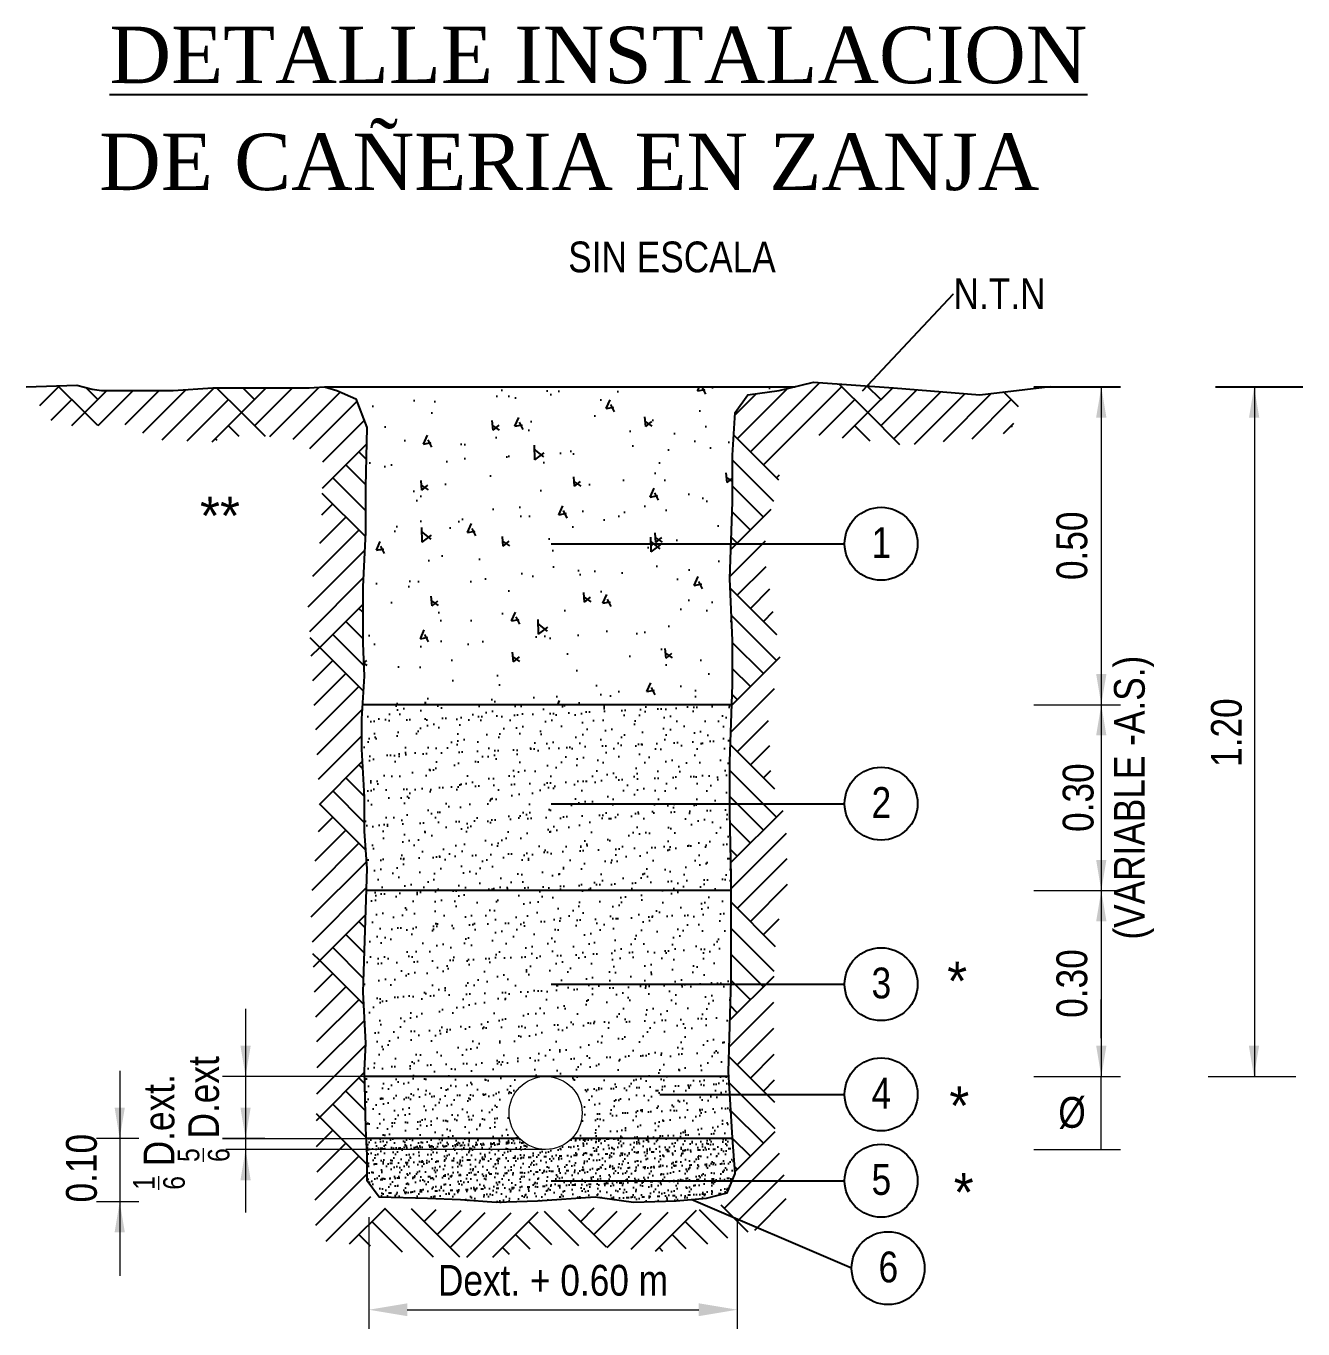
# Model space of a CAD drawing. Header units: metres. Extents: x 244933 to 246143, y 6126180 to 6128142.
# Drawn here: x 244942.8 to 245059.5, y 6126359.8 to 6126479 of the extents above; entities that cross this region are included whole.
import ezdxf

# ---------------------------------------------------------------- set-up
doc = ezdxf.new("R2010")
doc.units = ezdxf.units.M
doc.header["$LTSCALE"] = 2
doc.header["$MEASUREMENT"] = 0
doc.layers.get('0').update_dxf_attribs({"linetype": 'CONTINUOUS'})
for name, color, linetype, lineweight in [('ALC', 1, 'CONTINUOUS', 0), ('AP-ASB0250', 190, 'CONTINUOUS', 40), ('Viviendas', 8, 'CONTINUOUS', 20)]:
    doc.layers.add(name, color=color, linetype=linetype, lineweight=lineweight)
doc.styles.add('2', font='ARIALN.TTF', dxfattribs={"height": 0.002})
doc.styles.add('4', font='dutchi.ttf', dxfattribs={"height": 0.004})
doc.styles.add('WMF-Arial Narrow0', font='ARIALN.TTF')
doc.dimstyles.new('STANDARD$7', dxfattribs={"dimtxt": 0.002, "dimasz": 0.002, "dimexe": 0.001, "dimexo": 0.004, "dimgap": 0.001, "dimtad": 0, "dimzin": 0, "dimdsep": 46, "dimtxsty": '2', "dimcen": 0, "dimclrd": 256, "dimclre": 256, "dimclrt": 256, "dimadec": 0, "dimazin": 0, "dimtfac": 1, "dimtmove": 0, "dimatfit": 2, "dimfxl": 1, "dimtolj": 1, "dimtzin": 0, "dimarcsym": 0})

msp = doc.modelspace()

# ---------------------------------------------------------------- hatches: boundary and pattern name
h = msp.add_hatch()
h.set_pattern_fill('AR-PARQ1', color=0, scale=0.843532, angle=45, style=0)
h.set_pattern_definition([(135, (-306946.118, 6057000.511), (-14.3152092, 1e-15), [10.1223815, -10.1223815]), (135, (-306944.925, 6057001.704), (-14.3152092, 1e-15), [10.1223815, -10.1223815]), (135, (-306943.732, 6057002.897), (-14.3152092, 1e-15), [10.1223815, -10.1223815]), (135, (-306942.539, 6057004.09), (-14.3152092, 1e-15), [10.1223815, -10.1223815]), (135, (-306941.346, 6057005.283), (-14.3152092, 1e-15), [10.1223815, -10.1223815]), (135, (-306940.154, 6057006.476), (-14.3152092, 1e-15), [10.1223815, -10.1223815]), (135, (-306938.961, 6057007.669), (-14.3152092, 1e-15), [10.1223815, -10.1223815]), (45, (-306953.276, 6057007.669), (14.3152092, -1e-15), [10.1223815, -10.1223815]), (45, (-306954.469, 6057008.862), (14.3152092, -1e-15), [10.1223815, -10.1223815]), (45, (-306955.662, 6057010.054), (14.3152092, -1e-15), [10.1223815, -10.1223815]), (45, (-306956.855, 6057011.247), (14.3152092, -1e-15), [10.1223815, -10.1223815]), (45, (-306958.048, 6057012.44), (14.3152092, -1e-15), [10.1223815, -10.1223815]), (45, (-306959.24, 6057013.633), (14.3152092, -1e-15), [10.1223815, -10.1223815]), (45, (-306960.433, 6057014.826), (14.3152092, -1e-15), [10.1223815, -10.1223815])])
h.paths.add_polyline_path([(244972.934, 6126444.867), (244971.175, 6126445.62), (244970.044, 6126445.967), (244968.662, 6126445.872), (244967.028, 6126445.872), (244965.897, 6126445.872), (244964.515, 6126445.872), (244962.881, 6126445.872), (244961.499, 6126445.872), (244959.865, 6126445.872), (244956.221, 6126445.62), (244954.965, 6126445.62), (244952.2, 6126445.62), (244949.687, 6126445.62), (244948.807, 6126445.746), (244947.425, 6126446.123), (244943.366, 6126445.987), (244943.445, 6126445.017), (244945.447, 6126442.416), (244950.994, 6126442.416), (244952.128, 6126442.542), (244953.389, 6126441.786), (244954.65, 6126441.156), (244959.693, 6126440.904), (244961.71, 6126441.408), (244966.879, 6126441.408), (244967.888, 6126440.652), (244969.92, 6126439.85), (244969.794, 6126432.415), (244969.29, 6126430.147), (244968.533, 6126426.493), (244968.786, 6126422.334), (244969.29, 6126414.269), (244969.668, 6126406.708), (244968.786, 6126398.769), (244969.416, 6126385.034), (244969.29, 6126377.473), (244969.416, 6126373.188), (244969.038, 6126370.164), (244969.668, 6126367.896), (244975.215, 6126367.266), (244979.376, 6126366.384), (244986.058, 6126366.384), (244990.47, 6126367.518), (244994.378, 6126367.392), (245000.808, 6126366.888), (245004.212, 6126367.266), (245006.607, 6126368.022), (245008.372, 6126368.526), (245011.146, 6126369.408), (245012.281, 6126371.676), (245012.028, 6126374.323), (245011.272, 6126377.473), (245011.146, 6126387.68), (245011.146, 6126391.839), (245011.398, 6126396.501), (245012.407, 6126400.156), (245012.281, 6126406.456), (245010.894, 6126409.985), (245010.642, 6126415.907), (245011.776, 6126420.948), (245010.39, 6126429.895), (245010.39, 6126433.298), (245011.398, 6126436.196), (245011.902, 6126439.472), (245014.676, 6126441.615), (245023.012, 6126440.619), (245030.955, 6126441.375), (245032.846, 6126441.879), (245033.984, 6126445.714), (245029.984, 6126445.244), (245022.067, 6126445.872), (245014.779, 6126446.374), (245011.637, 6126445.62), (245008.747, 6126445.244), (245007.616, 6126443.611), (245007.365, 6126439.717), (245007.365, 6126435.447), (245007.114, 6126428.413), (245007.365, 6126422.761), (245007.365, 6126418.741), (245007.114, 6126411.708), (245007.114, 6126407.06), (245007.239, 6126401.157), (245007.239, 6126391.737), (245006.988, 6126383.322), (245007.365, 6126377.293), (245007.616, 6126373.022), (245006.862, 6126371.264), (245004.977, 6126370.761), (245002.213, 6126370.51), (244998.317, 6126370.384), (244994.799, 6126370.887), (244989.521, 6126370.51), (244985.751, 6126370.384), (244982.484, 6126370.636), (244979.468, 6126370.761), (244975.07, 6126370.887), (244973.939, 6126372.394), (244973.939, 6126374.655), (244973.814, 6126378.172), (244973.688, 6126383.447), (244973.814, 6126385.959), (244973.562, 6126390.606), (244973.939, 6126401.911), (244973.688, 6126405.302), (244973.688, 6126408.442), (244973.437, 6126412.838), (244973.437, 6126415.601), (244973.688, 6126419.495), (244973.562, 6126422.51), (244973.562, 6126427.659), (244973.814, 6126432.683), (244973.814, 6126436.828), (244973.939, 6126442.229)])
h = msp.add_hatch()
h.set_pattern_fill('AR-CONC', color=256, scale=1.180945, angle=45, style=0)
h.set_pattern_definition([(95, (-306946.118, 6057000.511), (6.51352305, 5.46549478), [0.88570838, -9.7427922]), (40, (-306946.118, 6057000.511), (-7.4398579, 5.12256114), [0.7085667, -7.79423376]), (145.4514, (-306945.575, 6057000.9665), (-0.9263266, 10.58805656), [0.75273627, -8.28009927]), (91.1842, (-306947.788, 6057002.181), (10.29421062, 7.52986475), [1.32856257, -14.6141883]), (141.6356, (-306946.93, 6057002.809), (-0.32947189, 15.93934608), [1.12910445, -12.42014692]), (36.1842, (-306947.788, 6057002.181), (-0.32948433, 15.93934583), [1.06285006, -11.69135064]), (66, (-306946.536, 6057002.5986), (8.34658007, 1.62241081), [0.88570838, -9.7427922]), (11, (-306946.536, 6057002.599), (-4.02357942, 8.08720761), [0.7085667, -7.79423376]), (116.4514, (-306945.84, 6057002.734), (4.32300818, 9.70961498), [0.75273627, -8.28009927]), (82.5, (-306946.1182, 6057000.511), (-2.678301668, 2.881384353), [0, -7.699758197, 0, -7.91232821, 0, -7.82375737]), (52.5, (-306946.118, 6057000.511), (-1.09677791, 5.49032262), [0, -4.511208023, 0, -7.52261652, 0, -2.981884885]), (12.5, (-306947.9803, 6056998.6488), (4.646050243, 4.269359585), [0, -2.95236127, 0, -9.21136717, 0, -12.222775666]), (2.5, (-306948.8154, 6056997.814), (4.03398815, 5.70584921), [0, -3.838069653, 0, -6.117292555, 0, -8.67994214])])
h.paths.add_polyline_path([(245007.299, 6126416.893), (245007.365, 6126418.741), (245007.365, 6126422.761), (245007.114, 6126428.413), (245007.365, 6126435.447), (245007.365, 6126439.717), (245007.616, 6126443.611), (245008.747, 6126445.244), (245011.637, 6126445.62), (245013.083, 6126445.967), (244970.044, 6126445.967), (244971.175, 6126445.62), (244972.934, 6126444.867), (244973.939, 6126442.229), (244973.814, 6126436.828), (244973.814, 6126432.683), (244973.562, 6126427.659), (244973.562, 6126422.51), (244973.688, 6126419.495), (244973.52, 6126416.893)])
h = msp.add_hatch()
h.set_pattern_fill('AR-SAND', color=256, scale=1.180945, angle=45, style=0)
h.set_pattern_definition([(82.5, (-306946.1182, 6057000.511), (-1.661604493, 1.556398798), [0, -1.795035653, 0, -2.007605665, 0, -1.919034827]), (52.5, (-306946.1182, 6057000.511), (-0.878785107, 3.834502882), [0, -0.968374497, 0, -1.617893977, 0, -0.619995867]), (12.5, (-306947.1453, 6056999.4839), (2.5957506, 2.605201829), [0, -0.5904722544, 0, -2.125700116, 0, -2.7752195956]), (2.5, (-306947.1453, 6056999.484), (1.777371279, 3.243184033), [0, -0.295236127, 0, -1.3935145203, 0, -1.594275087])])
h.paths.add_polyline_path([(244973.872, 6126399.897), (244973.562, 6126390.606), (244973.814, 6126385.959), (244973.688, 6126383.447), (244973.701, 6126382.9), (245007.014, 6126382.9), (245006.988, 6126383.322), (245007.239, 6126391.737), (245007.239, 6126399.897)])
h.paths.add_polyline_path([(244973.52, 6126416.893), (244973.437, 6126415.601), (244973.437, 6126412.838), (244973.688, 6126408.442), (244973.688, 6126405.302), (244973.939, 6126401.911), (244973.872, 6126399.897), (245007.239, 6126399.897), (245007.239, 6126401.157), (245007.114, 6126407.06), (245007.114, 6126411.708), (245007.299, 6126416.893)])
h = msp.add_hatch()
h.set_pattern_fill('AR-SAND', color=256, scale=0.843532, angle=45, style=0)
h.set_pattern_definition([(82.5, (-306946.1182, 6057000.511), (-1.1868603524, 1.1117134274), [0, -1.2821683238, 0, -1.4340040464, 0, -1.370739162]), (52.5, (-306946.1182, 6057000.511), (-0.627703648, 2.73893063), [0, -0.6916960694, 0, -1.155638555, 0, -0.4428541908]), (12.5, (-306946.8518, 6056999.7774), (1.8541075714, 1.8608584493), [0, -0.421765896, 0, -1.5183572256, 0, -1.982299711]), (2.5, (-306946.8518, 6056999.7774), (1.269550913, 2.316560024), [0, -0.210882948, 0, -0.9953675145, 0, -1.1387679192])])
h.paths.add_polyline_path([(244990.273, 6126382.9, -0.4142136), (244993.611, 6126379.562, -0.4142136), (244990.273, 6126376.224), (245007.428, 6126376.224), (245007.365, 6126377.293), (245007.014, 6126382.9)])
h.paths.add_polyline_path([(244973.701, 6126382.9), (244973.814, 6126378.172), (244973.883, 6126376.224), (244990.273, 6126376.224, -0.4142136), (244986.935, 6126379.562, -0.4142136), (244990.273, 6126382.9)])
h = msp.add_hatch()
h.set_pattern_fill('AR-SAND', color=256, scale=0.506119, angle=45, style=0)
h.set_pattern_definition([(82.5, (-306946.1182, 6057001.52076), (-0.7121162114, 0.6670280564), [0, -0.7693009943, 0, -0.8604024278, 0, -0.8224434972]), (52.5, (-306946.1182, 6057001.5208), (-0.3766221887, 1.643358378), [0, -0.4150176417, 0, -0.693383133, 0, -0.2657125145]), (12.5, (-306946.5584, 6057001.0806), (1.1124645428, 1.1165150696), [0, -0.2530595376, 0, -0.9110143353, 0, -1.1893798267]), (2.5, (-306946.5584, 6057001.0806), (0.761730548, 1.3899360143), [0, -0.1265297688, 0, -0.5972205087, 0, -0.6832607515])])
edge = h.paths.add_edge_path()
edge.add_arc((244990.273, 6126379.562), 3.338, 224.22707, 315.77293)
edge.add_line((244992.665, 6126377.234), (245007.428, 6126377.234))
edge.add_line((245007.428, 6126377.234), (245007.616, 6126374.032))
edge.add_line((245007.616, 6126374.032), (245006.862, 6126372.273))
edge.add_line((245006.862, 6126372.273), (245004.977, 6126371.771))
edge.add_line((245004.977, 6126371.771), (245002.213, 6126371.52))
edge.add_line((245002.213, 6126371.52), (244998.317, 6126371.394))
edge.add_line((244998.317, 6126371.394), (244994.799, 6126371.897))
edge.add_line((244994.799, 6126371.897), (244989.521, 6126371.52))
edge.add_line((244989.521, 6126371.52), (244985.751, 6126371.394))
edge.add_line((244985.751, 6126371.394), (244982.484, 6126371.645))
edge.add_line((244982.484, 6126371.645), (244979.468, 6126371.771))
edge.add_line((244979.468, 6126371.771), (244975.07, 6126371.897))
edge.add_line((244975.07, 6126371.897), (244973.939, 6126373.404))
edge.add_line((244973.939, 6126373.404), (244973.939, 6126375.665))
edge.add_line((244973.939, 6126375.665), (244973.883, 6126377.234))
edge.add_line((244973.883, 6126377.234), (244987.881, 6126377.234))

# ---------------------------------------------------------------- linework, layer by layer
for p, q in [((244970.044, 6126445.967), (245013.083, 6126445.967)), ((245034.908, 6126445.967), (245042.831, 6126445.967)), ((245051.503, 6126445.967), (245059.508, 6126445.967)), ((245007.299, 6126416.893), (244973.52, 6126416.893)), ((245007.239, 6126399.897), (244973.872, 6126399.897)), ((245007.014, 6126382.9), (244973.701, 6126382.9)), ((244987.881, 6126377.234), (244973.883, 6126377.234)), ((245007.428, 6126377.234), (244992.665, 6126377.234))]:
    msp.add_line(p, q)
at = {"color": 4}
msp.add_lwpolyline([(244942.776, 6126445.967), (244947.425, 6126446.123), (244948.807, 6126445.746), (244949.687, 6126445.62), (244952.2, 6126445.62), (244954.965, 6126445.62), (244956.221, 6126445.62), (244959.865, 6126445.872), (244961.499, 6126445.872), (244962.881, 6126445.872), (244964.515, 6126445.872), (244965.897, 6126445.872), (244967.028, 6126445.872), (244968.662, 6126445.872), (244970.044, 6126445.967), (244971.175, 6126445.62), (244972.934, 6126444.867), (244973.939, 6126442.229), (244973.814, 6126436.828), (244973.814, 6126432.683), (244973.562, 6126427.659), (244973.562, 6126422.51), (244973.688, 6126419.495), (244973.437, 6126415.601), (244973.437, 6126412.838), (244973.688, 6126408.442), (244973.688, 6126405.302), (244973.939, 6126401.911), (244973.562, 6126390.606), (244973.814, 6126385.959), (244973.688, 6126383.447), (244973.814, 6126378.172), (244973.939, 6126375.665), (244973.939, 6126373.404), (244975.07, 6126371.897), (244979.468, 6126371.771), (244982.484, 6126371.645), (244985.751, 6126371.394), (244989.521, 6126371.52), (244994.799, 6126371.897), (244998.317, 6126371.394), (245002.213, 6126371.52), (245004.977, 6126371.771), (245006.862, 6126372.273), (245007.616, 6126374.032), (245007.365, 6126377.293), (245006.988, 6126383.322), (245007.239, 6126391.737), (245007.239, 6126401.157), (245007.114, 6126407.06), (245007.114, 6126411.708), (245007.365, 6126418.741), (245007.365, 6126422.761), (245007.114, 6126428.413), (245007.365, 6126435.447), (245007.365, 6126439.717), (245007.616, 6126443.611), (245008.747, 6126445.244), (245011.637, 6126445.62), (245014.779, 6126446.374), (245022.067, 6126445.872), (245029.984, 6126445.244), (245036.392, 6126445.997)], dxfattribs=at)
for centre in [(245020.943, 6126431.61), (245020.943, 6126407.843), (245020.943, 6126391.339), (245020.943, 6126381.263), (245020.943, 6126373.368), (245021.583, 6126365.372)]:
    msp.add_circle(centre, 3.336)
for points in [[(245040.605, 6126443.156), (245041.543, 6126443.156), (245041.074, 6126445.967)], [(245054.578, 6126443.156), (245055.516, 6126443.156), (245055.047, 6126445.967)], [(245040.605, 6126419.705), (245041.543, 6126419.705), (245041.074, 6126416.893)], [(245040.605, 6126414.082), (245041.543, 6126414.082), (245041.074, 6126416.893)], [(245040.605, 6126402.709), (245041.543, 6126402.709), (245041.074, 6126399.897)], [(245040.605, 6126397.085), (245041.543, 6126397.085), (245041.074, 6126399.897)], [(244962.374, 6126385.712), (244963.311, 6126385.712), (244962.842, 6126382.9)], [(245040.605, 6126385.712), (245041.543, 6126385.712), (245041.074, 6126382.9)], [(245054.564, 6126385.712), (245055.502, 6126385.712), (245055.033, 6126382.9)], [(244950.869, 6126380.046), (244951.806, 6126380.046), (244951.338, 6126377.234)], [(244962.374, 6126380.046), (244963.311, 6126380.046), (244962.842, 6126377.234)], [(244962.374, 6126373.413), (244963.311, 6126373.413), (244962.842, 6126376.224)], [(244950.869, 6126368.645), (244951.806, 6126368.645), (244951.338, 6126371.457)]]:
    msp.add_solid(points)
at = {"layer": 'ALC', "color": 10}
msp.add_circle((244990.273, 6126379.562), 3.338, dxfattribs=at)
at = {"layer": 'AP-ASB0250', "color": 7, "lineweight": 0}
for p, q in [((245041.074, 6126445.967), (245041.074, 6126416.893)), ((245055.075, 6126445.967), (245055.075, 6126382.9)), ((245034.908, 6126416.893), (245042.831, 6126416.893)), ((245034.908, 6126416.893), (245042.831, 6126416.893)), ((245041.074, 6126416.893), (245041.074, 6126399.897)), ((245034.896, 6126399.897), (245042.831, 6126399.897)), ((245034.896, 6126399.897), (245042.831, 6126399.897)), ((245041.074, 6126399.897), (245041.074, 6126382.9)), ((245041.074, 6126386.415), (245041.074, 6126389.93)), ((244962.842, 6126389.071), (244962.842, 6126377.234)), ((244951.338, 6126383.404), (244951.338, 6126371.457)), ((244962.842, 6126383.404), (244962.842, 6126371.568)), ((245034.896, 6126382.9), (245042.831, 6126382.9)), ((245034.896, 6126382.9), (245042.831, 6126382.9)), ((245041.074, 6126376.224), (245041.074, 6126382.9)), ((245050.858, 6126382.9), (245058.864, 6126382.9)), ((244960.722, 6126377.234), (244964.6, 6126377.234)), ((244962.842, 6126377.234), (244962.842, 6126370.456)), ((245034.896, 6126376.224), (245042.831, 6126376.224)), ((244949.218, 6126371.457), (244953.095, 6126371.457)), ((244951.338, 6126371.457), (244951.338, 6126364.679)), ((244974.111, 6126370.036), (244974.111, 6126359.814)), ((245007.789, 6126369.76), (245007.789, 6126359.814)), ((244977.626, 6126361.571), (245004.274, 6126361.571))]:
    msp.add_line(p, q, dxfattribs=at)
at = {"layer": 'AP-ASB0250', "color": 7}
for points in [[(244977.626, 6126362.157), (244977.626, 6126360.985), (244974.111, 6126361.571)], [(245004.274, 6126362.157), (245004.274, 6126360.985), (245007.789, 6126361.571)]]:
    msp.add_solid(points, dxfattribs=at)
at = {"layer": 'Viviendas', "ltscale": 2}
for p, q in [((244964.6, 6126382.9), (244960.722, 6126382.9)), ((244974.341, 6126382.9), (244961.051, 6126382.9)), ((244953.095, 6126377.234), (244949.218, 6126377.234)), ((244964.6, 6126377.234), (244960.722, 6126377.234)), ((244961.051, 6126377.234), (244987.881, 6126377.234)), ((244990.273, 6126376.224), (244961.051, 6126376.224))]:
    msp.add_line(p, q, dxfattribs=at)

# ---------------------------------------------------------------- texts
for s, height, style, p in [('%%UDETALLE INSTALACION', 5.16, '4', (244950.405, 6126473.733)), (' DE CAÑERIA EN ZANJA', 5.16, '4', (244947.519, 6126463.956)), ('1', 2.812, '2', (245020.073, 6126430.314)), ('2', 2.812, '2', (245020.073, 6126406.548)), ('3', 2.812, '2', (245020.073, 6126390.043)), ('4', 2.812, '2', (245020.073, 6126379.967)), ('5', 2.812, '2', (245020.073, 6126372.073)), ('6', 2.812, '2', (245020.713, 6126364.076))]:
    msp.add_text(s, height=height, dxfattribs=dict(style=style)).set_placement(p)
at = {"insert": (245027.568, 6126454.475), "char_height": 2.8118, "attachment_point": 4, "style": '2'}
msp.add_mtext('N.T.N', dxfattribs=at)
at = {"attachment_point": 1}
for s, insert, char_height, width in [('**', (244958.675, 6126435.927), 3.5147, 15.13815), ('*', (245026.98, 6126393.388), 3.515, 17.22211), ('*', (245027.18, 6126381.986), 3.515, 4.0061), ('*', (245027.58, 6126374.07), 3.515, 6.00916)]:
    msp.add_mtext(s, dxfattribs=dict(at, insert=insert, char_height=char_height, width=width))
at = {"layer": 'AP-ASB0250', "color": 7, "lineweight": 0, "style": 'WMF-Arial Narrow0'}
msp.add_text('SIN ESCALA', height=2.8118, dxfattribs=at).set_placement((244992.342, 6126456.435))
at = {"layer": 'AP-ASB0250', "color": 7, "style": 'WMF-Arial Narrow0'}
msp.add_text('1.20', height=2.8118, rotation=90, dxfattribs=at).set_placement((245053.913, 6126411.206))
at = {"layer": 'AP-ASB0250', "color": 7, "lineweight": 0, "attachment_point": 5, "rotation": 90, "style": 'WMF-Arial Narrow0'}
for s, insert, char_height in [('0.50', (245038.401, 6126431.43), 2.8118), ('0.30\\P(VARIABLE -A.S.)', (245041.72, 6126408.395), 2.81177), ('0.30', (245038.4, 6126391.399), 2.8118), ('\\A1;{\\H0.7x;\\S5/6;} D.ext', (244959.004, 6126379.918), 2.81177), ('\\A1;{\\H0.7x;\\S1/6;} D.ext.', (244954.924, 6126377.823), 2.81177), ('0.10', (244947.858, 6126374.514), 2.8118)]:
    msp.add_mtext(s, dxfattribs=dict(at, insert=insert, char_height=char_height))
at = {"layer": 'AP-ASB0250', "color": 7, "lineweight": 0, "attachment_point": 5, "style": 'WMF-Arial Narrow0'}
for s, insert, char_height in [('%%c', (245038.401, 6126379.562), 2.8118), ('Dext. + 0.60 m', (244990.95, 6126364.244), 2.81177)]:
    msp.add_mtext(s, dxfattribs=dict(at, insert=insert, char_height=char_height))

# ---------------------------------------------------------------- leaders
at = {"annotation_type": 0, "has_hookline": 1, "hookline_direction": 0, "text_width": 7.9}
msp.add_leader([(245019.237, 6126445.587), (245027.565, 6126454.475), (245027.567, 6126454.475)], dimstyle='STANDARD$7', dxfattribs=at)
for points in [[(244990.795, 6126431.61), (245017.607, 6126431.61)], [(244990.795, 6126407.843), (245017.607, 6126407.843)], [(244990.795, 6126391.339), (245017.607, 6126391.339)], [(245000.706, 6126381.263), (245017.607, 6126381.263)], [(244990.795, 6126373.368), (245017.607, 6126373.368)], [(245018.247, 6126365.372), (245003.595, 6126371.645)]]:
    msp.add_leader(points, dimstyle='STANDARD$7')

doc.saveas('drawing.dxf')
